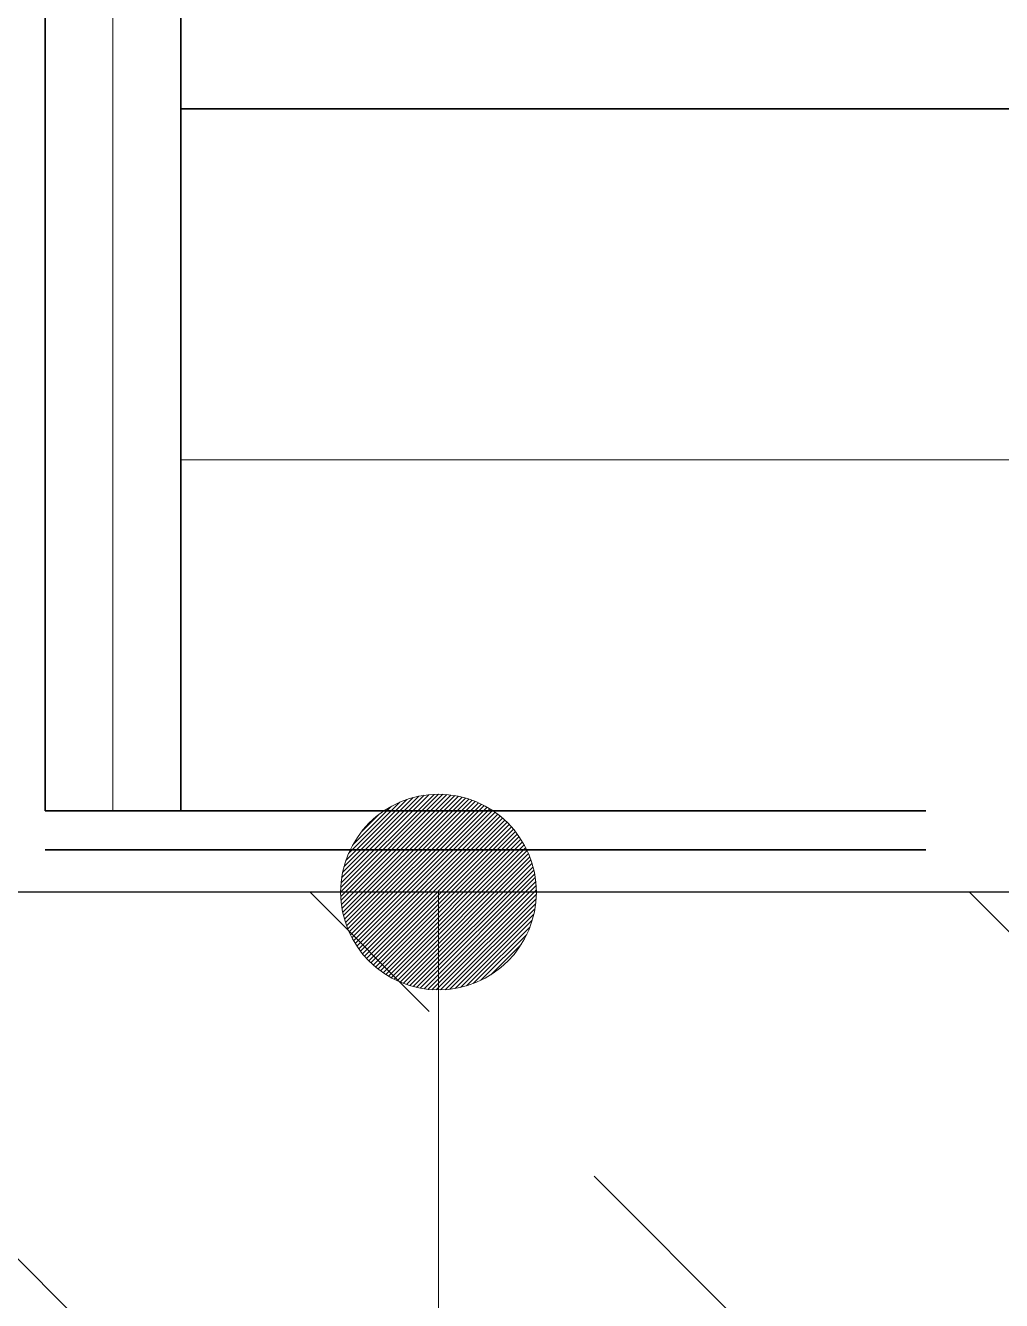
# Model space of a CAD drawing. Header units: millimetres. Extents: x 3755 to 5685, y 4194 to 7013.
# Drawn here: x 4382.5 to 4432.4, y 5988 to 6053.1 of the extents above; entities that cross this region are included whole.
import ezdxf

# ---------------------------------------------------------------- set-up
doc = ezdxf.new("R2010")
doc.units = ezdxf.units.MM
doc.linetypes.add('WIN_SOLID', pattern=[0])
for name, color, linetype, lineweight in [('Xella 035', 7, 'Continuous', 35), ('Xella Bemaßung', 7, 'Continuous', 13), ('Xella-Schraff', 7, 'Continuous', 13), ('Xella-Text', 7, 'WIN_SOLID', 13)]:
    doc.layers.add(name, color=color, linetype=linetype, lineweight=lineweight)
doc.linetypes.add('ISOLATION', pattern='A,0.0001,-0.1,[134,ltypeshp.shx,S=0.1,R=0,X=-0.1,Y=0],-0.2,[134,ltypeshp.shx,S=0.1,R=180,X=0.1,Y=0],-0.1', length=0.4001)

msp = doc.modelspace()

# ---------------------------------------------------------------- hatches: boundary and pattern name
at = {"layer": 'Xella Bemaßung', "lineweight": 13}
h = msp.add_hatch(dxfattribs=at)
h.set_pattern_fill('ANSI31', color=256, scale=0.05)
h.set_pattern_definition([(45, (128.89011, 392.07988), (-0.1122532015, 0.1122532015), [])])
h.paths.add_polyline_path([(4398.634, 6008.863, 1), (4408.634, 6008.863, 1)])
at = {"layer": 'Xella-Schraff', "lineweight": 13}
h = msp.add_hatch(dxfattribs=at)
h.set_pattern_fill('ANSI33', color=256, scale=7.5, angle=-90)
h.paths.add_polyline_path([(4414.709, 5967.998), (4414.912, 5970.844), (4415.519, 5973.632), (4416.516, 5976.306), (4417.884, 5978.811), (4419.594, 5981.095), (4421.611, 5983.113), (4423.896, 5984.823), (4426.4, 5986.19), (4429.074, 5987.188), (4431.862, 5987.794), (4434.709, 5987.998), (4465.464, 5987.998), (4465.464, 6008.876), (4403.634, 6008.863), (4382.042, 5971.465), (4365.464, 5971.465), (4365.464, 5809.02), (4465.464, 5809.02), (4465.464, 5979.998), (4455.481, 5979.998), (4422.709, 5909.718), (4422.709, 5837.481), (4414.709, 5837.481), (4414.709, 5892.562), (4394.076, 5848.315), (4388.638, 5850.85), (4396.777, 5870.181, -0.802585), (4387.221, 5872.3, -1), (4397.247, 5872.3, -0.109518), (4396.777, 5870.181), (4414.709, 5908.026)])
h.paths.add_polyline_path([(4448.86, 5979.998), (4437.709, 5979.998), (4435.104, 5979.77), (4432.578, 5979.093), (4430.209, 5977.988), (4428.067, 5976.489), (4426.218, 5974.64), (4424.718, 5972.498), (4423.613, 5970.128), (4422.937, 5967.603), (4422.709, 5964.998), (4422.709, 5923.915)], flags=17)
h.paths.add_polyline_path([(4431.6, 5966.239, -1), (4441.626, 5966.239, -1)], flags=16)
h.paths.add_polyline_path([(4403.634, 6008.863), (4365.464, 6008.855), (4365.464, 5971.465), (4382.042, 5971.465)])

# ---------------------------------------------------------------- linework, layer by layer
at = {"layer": 'Xella 035'}
for p, q in [((4390.465, 6012.982), (4390.478, 6138.877)), ((4383.534, 6083.156), (4383.534, 6013.02)), ((4390.468, 6048.877), (5163.968, 6048.877)), ((4383.534, 6013.02), (4428.534, 6013.02)), ((4428.534, 6011.02), (4383.534, 6011.02)), ((4365.464, 6008.855), (5163.968, 6009.02))]:
    msp.add_line(p, q, dxfattribs=at)
at = {"layer": 'Xella Bemaßung'}
msp.add_circle((4338.037, 6126.748), 210.041, dxfattribs=at)
at = {"layer": 'Xella Bemaßung', "lineweight": 13}
msp.add_circle((4403.634, 6008.863), 5, dxfattribs=at)
at = {"layer": 'Xella-Schraff', "linetype": 'ISOLATION', "ltscale": 8}
msp.add_line((4387, 6013.02), (4387, 6083.156), dxfattribs=at)
at = {"layer": 'Xella-Schraff'}
for q in [(4390.47, 6063.877), (4390.466, 6030.949)]:
    msp.add_line((4390.468, 6048.877), q, dxfattribs=at)
at = {"layer": 'Xella-Schraff', "linetype": 'ISOLATION', "ltscale": 44}
msp.add_line((4390.466, 6030.949), (5163.968, 6030.949), dxfattribs=at)
at = {"layer": 'Xella-Text', "linetype": 'Continuous', "lineweight": 13}
msp.add_line((4403.634, 6008.863), (4403.634, 5915.115), dxfattribs=at)

doc.saveas('drawing.dxf')
